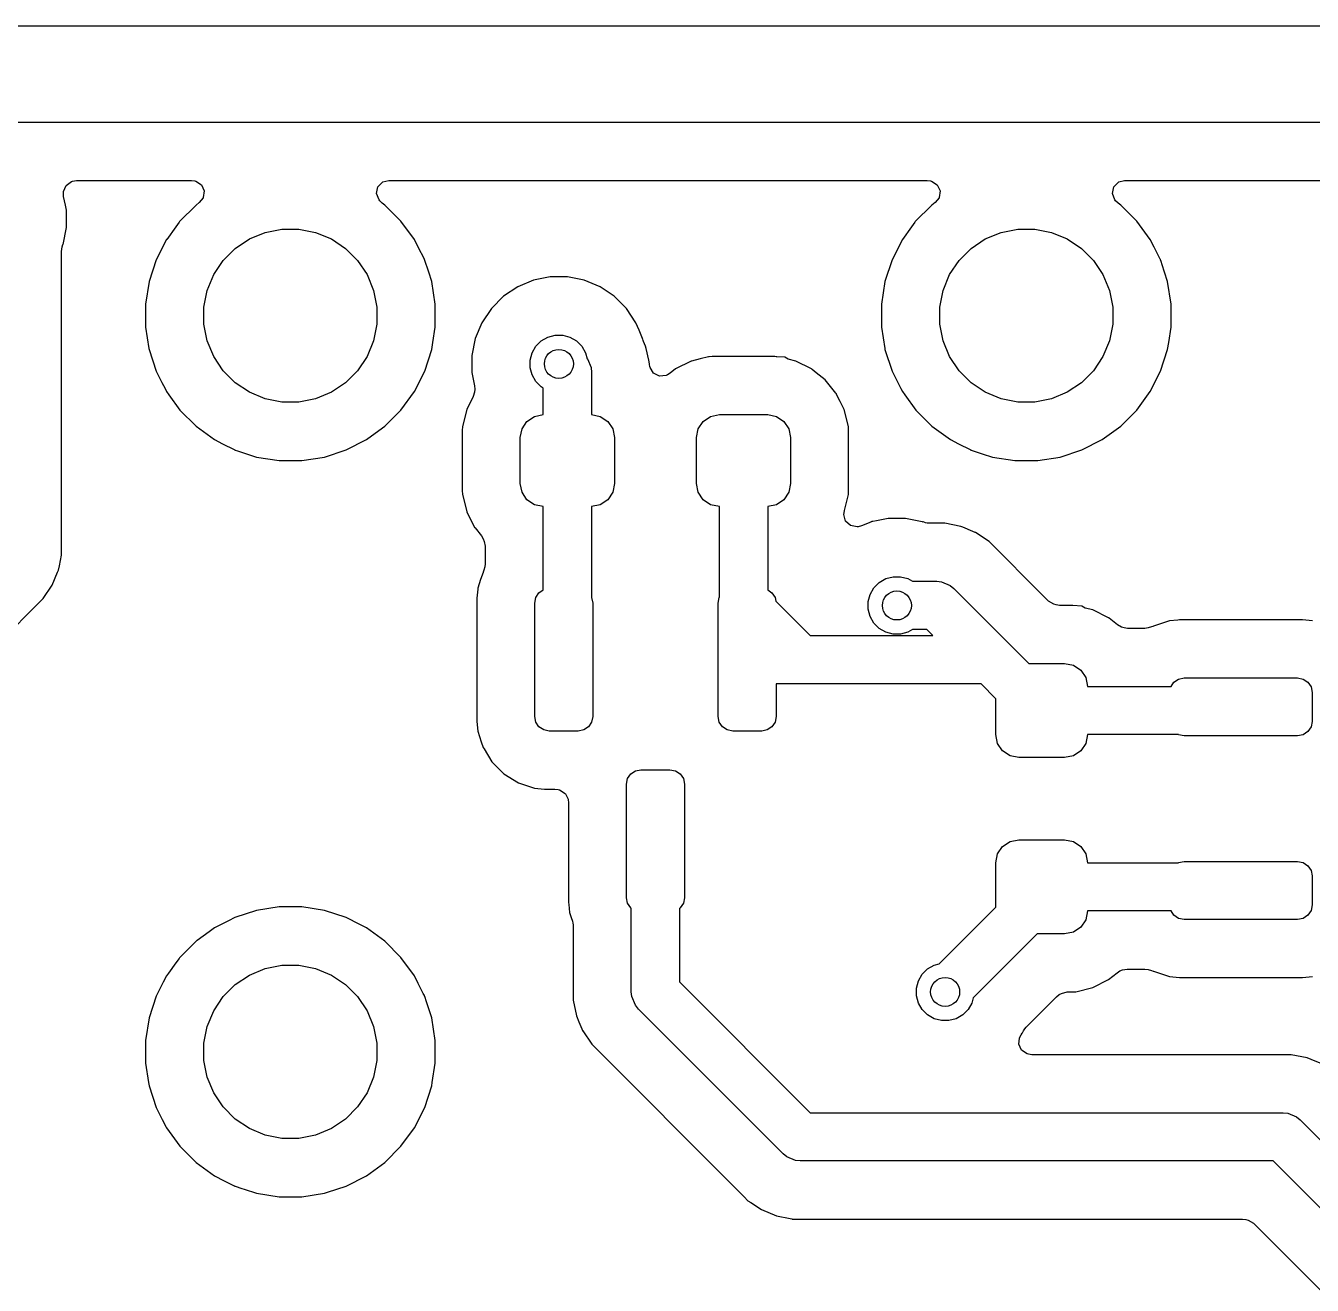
# Model space of a CAD drawing. Header units: inches. Extents: x 1.32 to 5.22, y -7.01 to -1.14.
# Drawn here: x 4.33 to 4.854, y -5.73 to -5.217 of the extents above; entities that cross this region are included whole.
import ezdxf

# ---------------------------------------------------------------- set-up
doc = ezdxf.new("R2010")
doc.units = ezdxf.units.IN
doc.header["$MEASUREMENT"] = 0
doc.layers.add('B.Cu', color=153, linetype='CONTINUOUS', true_color=0x4d7fc4)

msp = doc.modelspace()

# ---------------------------------------------------------------- linework, layer by layer
at = {"layer": 'B.Cu', "linetype": 'CONTINUOUS'}
for p, q in [((3.98976, -5.21654), (5.03937, -5.21654)), ((5.03122, -5.25591), (3.99792, -5.25591)), ((4.34531, -5.28414), (4.34632, -5.28158)), ((4.34632, -5.28158), (4.34855, -5.27997)), ((4.34855, -5.27997), (4.34896, -5.27983)), ((4.34896, -5.27983), (4.35059, -5.27955)), ((4.35059, -5.27955), (4.3974, -5.27955)), ((4.3974, -5.27955), (4.39878, -5.27974)), ((4.39878, -5.27974), (4.3992, -5.27987)), ((4.3992, -5.27987), (4.40152, -5.28136)), ((4.40152, -5.28136), (4.40266, -5.28386)), ((4.47347, -5.28221), (4.47538, -5.28024)), ((4.47538, -5.28024), (4.47549, -5.28018)), ((4.47549, -5.28018), (4.47789, -5.27955)), ((4.47789, -5.27955), (4.6974, -5.27955)), ((4.6974, -5.27955), (4.69878, -5.27974)), ((4.69878, -5.27974), (4.6992, -5.27987)), ((4.6992, -5.27987), (4.70152, -5.28136)), ((4.70152, -5.28136), (4.70266, -5.28386)), ((4.77347, -5.28221), (4.77538, -5.28024)), ((4.77538, -5.28024), (4.77549, -5.28018)), ((4.77549, -5.28018), (4.77789, -5.27955)), ((4.77789, -5.27955), (5.0187, -5.27955)), ((4.34527, -5.28468), (4.34531, -5.28414)), ((4.34534, -5.28607), (4.34527, -5.28468)), ((4.34604, -5.28959), (4.34534, -5.28607)), ((4.40222, -5.28669), (4.40065, -5.28862)), ((4.40227, -5.28658), (4.40222, -5.28669)), ((4.40266, -5.28386), (4.40227, -5.28658)), ((4.47292, -5.28491), (4.47347, -5.28221)), ((4.47392, -5.28747), (4.47292, -5.28491)), ((4.70222, -5.28669), (4.70065, -5.28862)), ((4.70227, -5.28658), (4.70222, -5.28669)), ((4.70266, -5.28386), (4.70227, -5.28658)), ((4.77292, -5.28491), (4.77347, -5.28221)), ((4.77392, -5.28747), (4.77292, -5.28491)), ((4.34646, -5.2917), (4.34604, -5.28959)), ((4.34648, -5.29178), (4.34646, -5.2917)), ((4.34648, -5.29877), (4.34648, -5.29178)), ((4.34648, -5.29178), (4.34648, -5.29178)), ((4.34648, -5.29178), (4.34648, -5.29178)), ((4.39931, -5.28959), (4.39256, -5.29634)), ((4.40065, -5.28862), (4.39931, -5.28959)), ((4.47419, -5.28782), (4.47392, -5.28747)), ((4.47519, -5.28879), (4.47419, -5.28782)), ((4.47628, -5.28959), (4.47519, -5.28879)), ((4.48285, -5.29616), (4.47628, -5.28959)), ((4.47628, -5.28959), (4.47628, -5.28959)), ((4.69931, -5.28959), (4.69256, -5.29634)), ((4.70065, -5.28862), (4.69931, -5.28959)), ((4.77419, -5.28782), (4.77392, -5.28747)), ((4.77519, -5.28879), (4.77419, -5.28782)), ((4.77628, -5.28959), (4.77519, -5.28879)), ((4.78285, -5.29616), (4.77628, -5.28959)), ((4.77628, -5.28959), (4.77628, -5.28959)), ((4.3924, -5.29663), (4.39104, -5.29849)), ((4.39256, -5.29634), (4.3924, -5.29663)), ((4.48832, -5.30368), (4.48285, -5.29616)), ((4.6924, -5.29663), (4.69104, -5.29849)), ((4.69256, -5.29634), (4.6924, -5.29663)), ((4.78832, -5.30368), (4.78285, -5.29616)), ((4.34511, -5.30562), (4.34648, -5.29877)), ((4.39104, -5.29849), (4.38735, -5.30357)), ((4.39104, -5.29849), (4.39104, -5.29849)), ((4.42109, -5.3034), (4.42751, -5.30074)), ((4.42751, -5.30074), (4.43432, -5.29938)), ((4.43432, -5.29938), (4.44127, -5.29938)), ((4.44127, -5.29938), (4.44808, -5.30074)), ((4.44808, -5.30074), (4.4545, -5.3034)), ((4.69104, -5.29849), (4.68735, -5.30357)), ((4.69104, -5.29849), (4.69104, -5.29849)), ((4.72109, -5.3034), (4.72751, -5.30074)), ((4.72751, -5.30074), (4.73432, -5.29938)), ((4.73432, -5.29938), (4.74127, -5.29938)), ((4.74127, -5.29938), (4.74808, -5.30074)), ((4.74808, -5.30074), (4.7545, -5.3034)), ((4.34451, -5.30853), (4.3446, -5.30758)), ((4.3446, -5.30758), (4.34479, -5.30665)), ((4.34479, -5.30665), (4.34506, -5.30574)), ((4.34506, -5.30574), (4.34511, -5.30562)), ((4.38727, -5.30368), (4.38305, -5.31197)), ((4.38735, -5.30357), (4.38727, -5.30368)), ((4.41041, -5.31217), (4.41532, -5.30726)), ((4.41532, -5.30726), (4.42109, -5.3034)), ((4.4545, -5.3034), (4.46027, -5.30726)), ((4.46027, -5.30726), (4.46519, -5.31217)), ((4.48988, -5.30675), (4.48832, -5.30368)), ((4.49241, -5.31171), (4.48988, -5.30675)), ((4.68727, -5.30368), (4.68305, -5.31197)), ((4.68735, -5.30357), (4.68727, -5.30368)), ((4.71041, -5.31217), (4.71532, -5.30726)), ((4.71532, -5.30726), (4.72109, -5.3034)), ((4.7545, -5.3034), (4.76027, -5.30726)), ((4.76027, -5.30726), (4.76519, -5.31217)), ((4.78988, -5.30675), (4.78832, -5.30368)), ((4.79241, -5.31171), (4.78988, -5.30675)), ((4.34451, -5.43194), (4.34451, -5.30853)), ((4.38305, -5.31197), (4.38017, -5.32081)), ((4.40655, -5.31794), (4.41041, -5.31217)), ((4.46519, -5.31217), (4.46904, -5.31794)), ((4.49245, -5.31178), (4.49241, -5.31171)), ((4.49252, -5.31192), (4.49245, -5.31178)), ((4.49256, -5.312), (4.49252, -5.31192)), ((4.4926, -5.31215), (4.49256, -5.312)), ((4.49404, -5.31659), (4.4926, -5.31215)), ((4.68305, -5.31197), (4.68018, -5.32081)), ((4.70655, -5.31794), (4.71041, -5.31217)), ((4.76519, -5.31217), (4.76904, -5.31794)), ((4.79245, -5.31178), (4.79241, -5.31171)), ((4.79252, -5.31192), (4.79245, -5.31178)), ((4.79256, -5.312), (4.79252, -5.31192)), ((4.7926, -5.31215), (4.79256, -5.312)), ((4.79404, -5.31659), (4.7926, -5.31215)), ((4.40389, -5.32436), (4.40655, -5.31794)), ((4.46904, -5.31794), (4.4717, -5.32436)), ((4.49416, -5.31695), (4.49404, -5.31659)), ((4.49542, -5.32081), (4.49416, -5.31695)), ((4.70389, -5.32436), (4.70655, -5.31794)), ((4.76904, -5.31794), (4.7717, -5.32436)), ((4.79416, -5.31695), (4.79404, -5.31659)), ((4.79542, -5.32081), (4.79416, -5.31695)), ((4.38017, -5.32081), (4.37872, -5.33)), ((4.38017, -5.32081), (4.38017, -5.32081)), ((4.38017, -5.32081), (4.38017, -5.32081)), ((4.49687, -5.33), (4.49542, -5.32081)), ((4.53045, -5.32291), (4.52464, -5.32679)), ((4.5369, -5.32024), (4.53045, -5.32291)), ((4.53045, -5.32291), (4.53045, -5.32291)), ((4.53045, -5.32291), (4.53045, -5.32291)), ((4.54375, -5.31888), (4.5369, -5.32024)), ((4.5369, -5.32024), (4.5369, -5.32024)), ((4.5369, -5.32024), (4.5369, -5.32024)), ((4.55074, -5.31888), (4.54375, -5.31888)), ((4.54375, -5.31888), (4.54375, -5.31888)), ((4.54375, -5.31888), (4.54375, -5.31888)), ((4.55758, -5.32024), (4.55074, -5.31888)), ((4.55074, -5.31888), (4.55074, -5.31888)), ((4.55074, -5.31888), (4.55074, -5.31888)), ((4.55759, -5.32024), (4.55758, -5.32024)), ((4.55758, -5.32024), (4.55758, -5.32024)), ((4.56404, -5.32291), (4.55759, -5.32024)), ((4.56984, -5.32679), (4.56404, -5.32291)), ((4.56404, -5.32291), (4.56404, -5.32291)), ((4.56404, -5.32291), (4.56404, -5.32291)), ((4.56404, -5.32291), (4.56404, -5.32291)), ((4.56404, -5.32291), (4.56404, -5.32291)), ((4.68018, -5.32081), (4.67872, -5.33)), ((4.68018, -5.32081), (4.68018, -5.32081)), ((4.68018, -5.32081), (4.68018, -5.32081)), ((4.79687, -5.33), (4.79542, -5.32081)), ((4.40253, -5.33117), (4.40389, -5.32436)), ((4.4717, -5.32436), (4.47306, -5.33117)), ((4.52464, -5.32679), (4.51971, -5.33173)), ((4.52464, -5.32679), (4.52464, -5.32679)), ((4.52464, -5.32679), (4.52464, -5.32679)), ((4.57478, -5.33173), (4.56984, -5.32679)), ((4.56984, -5.32679), (4.56984, -5.32679)), ((4.56984, -5.32679), (4.56984, -5.32679)), ((4.70253, -5.33117), (4.70389, -5.32436)), ((4.7717, -5.32436), (4.77306, -5.33117)), ((4.37872, -5.33), (4.37872, -5.3393)), ((4.40253, -5.33812), (4.40253, -5.33117)), ((4.47306, -5.33117), (4.47306, -5.33812)), ((4.49687, -5.3393), (4.49687, -5.33)), ((4.51971, -5.33173), (4.51583, -5.33754)), ((4.51971, -5.33173), (4.51971, -5.33173)), ((4.51971, -5.33173), (4.51971, -5.33173)), ((4.57866, -5.33754), (4.57478, -5.33173)), ((4.57478, -5.33173), (4.57478, -5.33173)), ((4.57478, -5.33173), (4.57478, -5.33173)), ((4.67872, -5.33), (4.67872, -5.3393)), ((4.70253, -5.33812), (4.70253, -5.33117)), ((4.77306, -5.33117), (4.77306, -5.33812)), ((4.79687, -5.3393), (4.79687, -5.33)), ((4.37872, -5.3393), (4.3801, -5.34801)), ((4.40389, -5.34493), (4.40253, -5.33812)), ((4.47306, -5.33812), (4.4717, -5.34493)), ((4.49587, -5.34558), (4.49687, -5.3393)), ((4.51583, -5.33754), (4.51315, -5.34399)), ((4.51583, -5.33754), (4.51583, -5.33754)), ((4.51583, -5.33754), (4.51583, -5.33754)), ((4.57992, -5.34057), (4.57866, -5.33754)), ((4.57866, -5.33754), (4.57866, -5.33754)), ((4.67872, -5.3393), (4.6801, -5.34801)), ((4.70389, -5.34493), (4.70253, -5.33812)), ((4.77306, -5.33812), (4.7717, -5.34493)), ((4.79587, -5.34558), (4.79687, -5.3393)), ((4.51315, -5.34399), (4.51179, -5.35084)), ((4.51315, -5.34399), (4.51315, -5.34399)), ((4.51315, -5.34399), (4.51315, -5.34399)), ((4.54005, -5.34496), (4.54272, -5.34342)), ((4.54272, -5.34342), (4.5457, -5.34262)), ((4.5457, -5.34262), (4.54879, -5.34262)), ((4.54879, -5.34262), (4.55176, -5.34342)), ((4.55176, -5.34342), (4.55443, -5.34496)), ((4.58133, -5.34399), (4.57992, -5.34057)), ((4.58139, -5.34417), (4.58133, -5.34399)), ((4.58141, -5.34427), (4.58139, -5.34417)), ((4.58155, -5.34473), (4.58141, -5.34427)), ((4.3801, -5.34801), (4.38017, -5.34848)), ((4.38017, -5.34848), (4.38305, -5.35732)), ((4.40655, -5.35135), (4.40389, -5.34493)), ((4.4717, -5.34493), (4.46904, -5.35135)), ((4.49254, -5.35732), (4.49542, -5.34848)), ((4.49542, -5.34848), (4.49587, -5.34558)), ((4.53553, -5.35279), (4.53633, -5.34981)), ((4.53633, -5.34981), (4.53787, -5.34714)), ((4.53787, -5.34714), (4.54005, -5.34496)), ((4.55443, -5.34496), (4.55661, -5.34714)), ((4.55661, -5.34714), (4.55816, -5.34981)), ((4.55816, -5.34981), (4.5588, -5.35222)), ((4.58171, -5.34518), (4.58155, -5.34473)), ((4.58253, -5.34716), (4.58171, -5.34518)), ((4.58289, -5.34801), (4.58253, -5.34716)), ((4.58385, -5.35283), (4.58289, -5.34801)), ((4.6801, -5.34801), (4.68018, -5.34848)), ((4.68018, -5.34848), (4.68305, -5.35732)), ((4.70655, -5.35135), (4.70389, -5.34493)), ((4.7717, -5.34493), (4.76904, -5.35135)), ((4.79254, -5.35732), (4.79542, -5.34848)), ((4.79542, -5.34848), (4.79587, -5.34558)), ((4.41041, -5.35712), (4.40655, -5.35135)), ((4.46904, -5.35135), (4.46519, -5.35712)), ((4.51179, -5.35084), (4.51179, -5.35084)), ((4.51179, -5.35084), (4.51179, -5.35782)), ((4.53553, -5.35587), (4.53553, -5.35279)), ((4.5588, -5.35222), (4.55887, -5.35231)), ((4.55887, -5.35231), (4.56034, -5.35586)), ((4.58415, -5.35436), (4.58385, -5.35283)), ((4.58417, -5.35445), (4.58415, -5.35436)), ((4.58419, -5.35464), (4.58417, -5.35445)), ((4.58433, -5.35533), (4.58419, -5.35464)), ((4.60113, -5.35326), (4.59482, -5.35639)), ((4.60124, -5.3532), (4.60113, -5.35326)), ((4.60125, -5.3532), (4.60124, -5.3532)), ((4.60486, -5.3523), (4.60125, -5.3532)), ((4.60125, -5.3532), (4.60125, -5.3532)), ((4.60822, -5.35147), (4.60486, -5.3523)), ((4.60828, -5.35146), (4.60822, -5.35147)), ((4.60838, -5.35146), (4.60828, -5.35146)), ((4.60857, -5.35144), (4.60838, -5.35146)), ((4.60969, -5.35137), (4.60857, -5.35144)), ((4.60979, -5.35136), (4.60969, -5.35137)), ((4.60983, -5.35136), (4.60979, -5.35136)), ((4.63525, -5.35136), (4.60983, -5.35136)), ((4.63579, -5.35139), (4.63525, -5.35136)), ((4.63525, -5.35136), (4.63525, -5.35136)), ((4.63605, -5.35141), (4.63579, -5.35139)), ((4.63579, -5.35139), (4.63579, -5.35139)), ((4.63936, -5.35164), (4.63605, -5.35141)), ((4.6407, -5.35242), (4.63936, -5.35164)), ((4.64383, -5.3532), (4.6407, -5.35242)), ((4.65027, -5.3564), (4.64383, -5.3532)), ((4.64383, -5.3532), (4.64383, -5.3532)), ((4.71041, -5.35712), (4.70655, -5.35135)), ((4.76904, -5.35135), (4.76519, -5.35712)), ((4.38305, -5.35732), (4.38538, -5.36189)), ((4.41532, -5.36204), (4.41041, -5.35712)), ((4.46519, -5.35712), (4.46027, -5.36204)), ((4.48832, -5.36561), (4.49254, -5.35732)), ((4.51179, -5.35782), (4.51179, -5.35782)), ((4.51179, -5.35782), (4.51179, -5.35782)), ((4.51179, -5.35782), (4.51287, -5.36325)), ((4.53633, -5.35885), (4.53553, -5.35587)), ((4.53787, -5.36152), (4.53633, -5.35885)), ((4.56034, -5.35586), (4.56034, -5.35586)), ((4.56034, -5.35586), (4.56053, -5.35778)), ((4.56053, -5.35778), (4.56053, -5.375)), ((4.58446, -5.35579), (4.58433, -5.35533)), ((4.58583, -5.35807), (4.58446, -5.35579)), ((4.58829, -5.35931), (4.58583, -5.35807)), ((4.59103, -5.35902), (4.58829, -5.35931)), ((4.59146, -5.35883), (4.59103, -5.35902)), ((4.59266, -5.35813), (4.59146, -5.35883)), ((4.59482, -5.35639), (4.59266, -5.35813)), ((4.65036, -5.35647), (4.65027, -5.3564)), ((4.65046, -5.35655), (4.65036, -5.35647)), ((4.65036, -5.35647), (4.65036, -5.35647)), ((4.65218, -5.35794), (4.65046, -5.35655)), ((4.65578, -5.36082), (4.65218, -5.35794)), ((4.65218, -5.35794), (4.65218, -5.35794)), ((4.68305, -5.35732), (4.68538, -5.36189)), ((4.71532, -5.36204), (4.71041, -5.35712)), ((4.76519, -5.35712), (4.76027, -5.36204)), ((4.78832, -5.36561), (4.79254, -5.35732)), ((4.38538, -5.36189), (4.38667, -5.36442)), ((4.38667, -5.36442), (4.38727, -5.36561)), ((4.38727, -5.36561), (4.38828, -5.367)), ((4.42109, -5.36589), (4.41532, -5.36204)), ((4.46027, -5.36204), (4.4545, -5.36589)), ((4.48285, -5.37313), (4.48832, -5.36561)), ((4.51295, -5.36464), (4.51284, -5.36582)), ((4.51287, -5.36325), (4.51295, -5.36464)), ((4.54005, -5.3637), (4.53787, -5.36152)), ((4.54085, -5.36416), (4.54005, -5.3637)), ((4.54085, -5.375), (4.54085, -5.36416)), ((4.65578, -5.36083), (4.65578, -5.36082)), ((4.65578, -5.36082), (4.65578, -5.36082)), ((4.65585, -5.36088), (4.65578, -5.36083)), ((4.66018, -5.36627), (4.65585, -5.36088)), ((4.65585, -5.36088), (4.65585, -5.36088)), ((4.65585, -5.36088), (4.65585, -5.36088)), ((4.68538, -5.36189), (4.68667, -5.36442)), ((4.68667, -5.36442), (4.68727, -5.36561)), ((4.68727, -5.36561), (4.68828, -5.367)), ((4.72109, -5.36589), (4.71532, -5.36204)), ((4.76027, -5.36204), (4.7545, -5.36589)), ((4.78285, -5.37313), (4.78832, -5.36561)), ((4.38828, -5.367), (4.39274, -5.37313)), ((4.42751, -5.36855), (4.42109, -5.36589)), ((4.43432, -5.36991), (4.42751, -5.36855)), ((4.44127, -5.36991), (4.43432, -5.36991)), ((4.44808, -5.36855), (4.44127, -5.36991)), ((4.4545, -5.36589), (4.44808, -5.36855)), ((4.51235, -5.36755), (4.5097, -5.37291)), ((4.51284, -5.36582), (4.51235, -5.36755)), ((4.66027, -5.36637), (4.66018, -5.36627)), ((4.66038, -5.36652), (4.66027, -5.36637)), ((4.66048, -5.36674), (4.66038, -5.36652)), ((4.66194, -5.36968), (4.66048, -5.36674)), ((4.66353, -5.37291), (4.66194, -5.36968)), ((4.68828, -5.367), (4.69274, -5.37313)), ((4.72751, -5.36855), (4.72109, -5.36589)), ((4.73432, -5.36991), (4.72751, -5.36855)), ((4.74127, -5.36991), (4.73432, -5.36991)), ((4.74808, -5.36855), (4.74127, -5.36991)), ((4.7545, -5.36589), (4.74808, -5.36855)), ((4.39274, -5.37313), (4.39931, -5.37971)), ((4.47628, -5.37971), (4.48285, -5.37313)), ((4.5097, -5.37291), (4.50796, -5.37987)), ((4.5097, -5.37291), (4.5097, -5.37291)), ((4.53423, -5.37774), (4.53727, -5.37571)), ((4.53727, -5.37571), (4.54085, -5.375)), ((4.56053, -5.375), (4.56411, -5.37571)), ((4.56411, -5.37571), (4.56714, -5.37774)), ((4.60609, -5.37774), (4.60912, -5.37571)), ((4.60912, -5.37571), (4.6127, -5.375)), ((4.6127, -5.375), (4.63238, -5.375)), ((4.63238, -5.375), (4.63596, -5.37571)), ((4.63596, -5.37571), (4.63899, -5.37774)), ((4.66526, -5.37987), (4.66353, -5.37291)), ((4.69274, -5.37313), (4.69931, -5.37971)), ((4.77628, -5.37971), (4.78285, -5.37313)), ((4.39931, -5.37971), (4.40683, -5.38517)), ((4.47384, -5.38148), (4.47628, -5.37971)), ((4.50796, -5.37987), (4.50785, -5.38148)), ((4.5315, -5.38435), (4.53221, -5.38077)), ((4.53221, -5.38077), (4.53423, -5.37774)), ((4.56714, -5.37774), (4.56917, -5.38077)), ((4.56917, -5.38077), (4.56988, -5.38435)), ((4.60335, -5.38435), (4.60406, -5.38077)), ((4.60406, -5.38077), (4.60609, -5.37774)), ((4.63899, -5.37774), (4.64102, -5.38077)), ((4.64102, -5.38077), (4.64173, -5.38435)), ((4.66537, -5.38148), (4.66526, -5.37987)), ((4.69931, -5.37971), (4.70683, -5.38517)), ((4.76876, -5.38517), (4.77628, -5.37971)), ((4.40683, -5.38517), (4.41011, -5.38684)), ((4.46047, -5.38939), (4.46876, -5.38517)), ((4.46876, -5.38517), (4.47384, -5.38148)), ((4.50785, -5.38148), (4.50785, -5.40596)), ((4.5315, -5.40305), (4.5315, -5.38435)), ((4.56988, -5.38435), (4.56988, -5.40305)), ((4.60335, -5.40305), (4.60335, -5.38435)), ((4.64173, -5.38435), (4.64173, -5.40305)), ((4.66537, -5.40592), (4.66537, -5.38148)), ((4.70683, -5.38517), (4.71011, -5.38684)), ((4.76047, -5.38939), (4.76876, -5.38517)), ((4.41011, -5.38684), (4.41486, -5.38926)), ((4.41486, -5.38926), (4.41493, -5.3893)), ((4.41493, -5.3893), (4.41507, -5.38937)), ((4.41507, -5.38937), (4.41515, -5.38941)), ((4.41515, -5.38941), (4.4153, -5.38945)), ((4.4153, -5.38945), (4.41619, -5.38974)), ((4.41619, -5.38974), (4.41986, -5.39093)), ((4.41986, -5.39093), (4.41986, -5.39093)), ((4.41986, -5.39093), (4.41986, -5.39093)), ((4.41986, -5.39093), (4.42396, -5.39227)), ((4.45163, -5.39227), (4.46047, -5.38939)), ((4.71011, -5.38684), (4.71486, -5.38926)), ((4.71486, -5.38926), (4.71493, -5.3893)), ((4.71493, -5.3893), (4.71507, -5.38937)), ((4.71507, -5.38937), (4.71515, -5.38941)), ((4.71515, -5.38941), (4.7153, -5.38945)), ((4.7153, -5.38945), (4.71619, -5.38974)), ((4.71619, -5.38974), (4.71986, -5.39093)), ((4.71986, -5.39093), (4.71986, -5.39093)), ((4.71986, -5.39093), (4.71986, -5.39093)), ((4.71986, -5.39093), (4.72396, -5.39227)), ((4.75163, -5.39227), (4.76047, -5.38939)), ((4.42396, -5.39227), (4.43315, -5.39372)), ((4.43315, -5.39372), (4.43315, -5.39372)), ((4.43315, -5.39372), (4.44244, -5.39372)), ((4.44244, -5.39372), (4.45163, -5.39227)), ((4.44244, -5.39372), (4.44244, -5.39372)), ((4.72396, -5.39227), (4.73315, -5.39372)), ((4.73315, -5.39372), (4.73315, -5.39372)), ((4.73315, -5.39372), (4.74244, -5.39372)), ((4.74244, -5.39372), (4.75163, -5.39227)), ((4.74244, -5.39372), (4.74244, -5.39372)), ((4.50785, -5.40596), (4.50786, -5.40605)), ((4.50786, -5.40605), (4.50795, -5.40737)), ((4.50795, -5.40737), (4.50796, -5.40747)), ((4.50796, -5.40747), (4.50796, -5.40753)), ((4.50796, -5.40753), (4.50796, -5.40753)), ((4.50796, -5.40753), (4.5097, -5.4145)), ((4.53221, -5.40663), (4.5315, -5.40305)), ((4.53423, -5.40966), (4.53221, -5.40663)), ((4.56917, -5.40663), (4.56714, -5.40966)), ((4.56988, -5.40305), (4.56917, -5.40663)), ((4.60406, -5.40663), (4.60335, -5.40305)), ((4.60609, -5.40966), (4.60406, -5.40663)), ((4.64102, -5.40663), (4.63899, -5.40966)), ((4.64173, -5.40305), (4.64102, -5.40663)), ((4.66364, -5.41408), (4.66526, -5.40753)), ((4.66526, -5.40753), (4.66537, -5.40592)), ((4.53727, -5.41169), (4.53423, -5.40966)), ((4.54085, -5.4124), (4.53727, -5.41169)), ((4.54085, -5.44645), (4.54085, -5.4124)), ((4.56411, -5.41169), (4.56053, -5.4124)), ((4.56053, -5.4124), (4.56053, -5.44945)), ((4.56714, -5.40966), (4.56411, -5.41169)), ((4.60912, -5.41169), (4.60609, -5.40966)), ((4.6127, -5.4124), (4.60912, -5.41169)), ((4.6127, -5.44945), (4.6127, -5.4124)), ((4.63596, -5.41169), (4.63238, -5.4124)), ((4.63238, -5.4124), (4.63238, -5.44645)), ((4.63899, -5.40966), (4.63596, -5.41169)), ((4.5097, -5.4145), (4.5097, -5.41451)), ((4.5097, -5.41451), (4.50975, -5.41461)), ((4.50975, -5.41461), (4.51289, -5.42094)), ((4.66347, -5.4157), (4.66349, -5.41508)), ((4.66415, -5.41837), (4.66347, -5.4157)), ((4.66349, -5.41508), (4.66364, -5.41408)), ((4.68155, -5.4173), (4.67679, -5.41825)), ((4.68853, -5.4173), (4.68155, -5.4173)), ((4.68155, -5.4173), (4.68155, -5.4173)), ((4.69538, -5.41867), (4.68853, -5.4173)), ((4.68853, -5.4173), (4.68853, -5.4173)), ((4.68853, -5.4173), (4.68853, -5.4173)), ((4.51289, -5.42094), (4.51296, -5.42103)), ((4.51296, -5.42103), (4.51296, -5.42103)), ((4.51296, -5.42103), (4.51305, -5.42113)), ((4.51305, -5.42113), (4.51569, -5.42441)), ((4.66617, -5.42024), (4.66415, -5.41837)), ((4.66887, -5.42073), (4.66617, -5.42024)), ((4.66932, -5.42068), (4.66887, -5.42073)), ((4.67066, -5.42034), (4.66932, -5.42068)), ((4.6738, -5.41904), (4.67066, -5.42034)), ((4.67454, -5.41873), (4.6738, -5.41904)), ((4.6738, -5.41904), (4.6738, -5.41904)), ((4.6738, -5.41904), (4.6738, -5.41904)), ((4.67468, -5.41867), (4.67454, -5.41873)), ((4.67484, -5.41861), (4.67468, -5.41867)), ((4.67485, -5.4186), (4.67484, -5.41861)), ((4.67517, -5.41857), (4.67485, -5.4186)), ((4.67679, -5.41825), (4.67517, -5.41857)), ((4.69541, -5.41867), (4.69538, -5.41867)), ((4.69549, -5.4187), (4.69541, -5.41867)), ((4.69553, -5.41872), (4.69549, -5.4187)), ((4.69569, -5.41877), (4.69553, -5.41872)), ((4.6957, -5.41875), (4.69569, -5.41877)), ((4.69643, -5.419), (4.6957, -5.41875)), ((4.69664, -5.41904), (4.69643, -5.419)), ((4.69734, -5.41918), (4.69664, -5.41904)), ((4.6983, -5.41927), (4.69734, -5.41918)), ((4.70458, -5.41927), (4.6983, -5.41927)), ((4.71105, -5.42056), (4.70458, -5.41927)), ((4.70458, -5.41927), (4.70458, -5.41927)), ((4.70458, -5.41927), (4.70458, -5.41927)), ((4.71187, -5.4209), (4.71105, -5.42056)), ((4.71105, -5.42056), (4.71105, -5.42056)), ((4.71105, -5.42056), (4.71105, -5.42056)), ((4.71283, -5.4213), (4.71187, -5.4209)), ((4.71291, -5.42133), (4.71283, -5.4213)), ((4.71283, -5.4213), (4.71283, -5.4213)), ((4.71504, -5.42221), (4.71291, -5.42133)), ((4.71291, -5.42133), (4.71291, -5.42133)), ((4.71291, -5.42133), (4.71291, -5.42133)), ((4.71698, -5.42302), (4.71504, -5.42221)), ((4.71708, -5.42306), (4.71698, -5.42302)), ((4.71714, -5.42308), (4.71708, -5.42306)), ((4.72262, -5.42675), (4.71714, -5.42308)), ((4.51569, -5.42441), (4.5164, -5.42561)), ((4.5164, -5.42561), (4.51684, -5.42667)), ((4.51684, -5.42667), (4.5172, -5.42854)), ((4.5172, -5.42854), (4.5172, -5.43574)), ((4.74456, -5.44868), (4.72262, -5.42675)), ((4.72262, -5.42675), (4.72262, -5.42675)), ((4.72262, -5.42675), (4.72262, -5.42675)), ((4.34359, -5.43656), (4.34445, -5.43224)), ((4.34445, -5.43224), (4.34448, -5.43213)), ((4.34448, -5.43213), (4.34451, -5.43194)), ((4.34289, -5.4392), (4.34298, -5.43899)), ((4.34298, -5.43899), (4.34322, -5.43841)), ((4.34298, -5.43899), (4.34298, -5.43899)), ((4.34298, -5.43899), (4.34298, -5.43899)), ((4.34322, -5.43841), (4.34359, -5.43656)), ((4.51663, -5.43843), (4.51636, -5.43916)), ((4.51702, -5.43708), (4.51663, -5.43843)), ((4.5172, -5.43586), (4.51702, -5.43708)), ((4.5172, -5.43574), (4.51719, -5.43582)), ((4.51719, -5.43582), (4.5172, -5.43586)), ((4.34071, -5.44446), (4.34289, -5.4392)), ((4.51534, -5.44223), (4.51417, -5.44576)), ((4.51631, -5.43932), (4.51534, -5.44223)), ((4.51635, -5.4392), (4.51631, -5.43931)), ((4.51631, -5.43931), (4.51631, -5.43932)), ((4.51636, -5.43916), (4.51635, -5.4392)), ((4.67567, -5.44557), (4.67785, -5.44339)), ((4.67785, -5.44339), (4.68052, -5.44184)), ((4.68052, -5.44184), (4.6835, -5.44105)), ((4.6835, -5.44105), (4.68658, -5.44105)), ((4.68658, -5.44105), (4.68956, -5.44184)), ((4.68956, -5.44184), (4.69141, -5.44291)), ((4.69141, -5.44291), (4.70128, -5.44291)), ((4.70128, -5.44291), (4.7032, -5.4431)), ((4.7032, -5.4431), (4.70675, -5.44457)), ((4.33703, -5.44999), (4.3407, -5.4445)), ((4.3407, -5.4445), (4.34071, -5.44446)), ((4.34071, -5.44446), (4.34071, -5.44446)), ((4.51414, -5.44612), (4.51376, -5.4498)), ((4.51417, -5.44576), (4.51414, -5.44612)), ((4.51414, -5.44612), (4.51414, -5.44612)), ((4.51417, -5.44576), (4.51417, -5.44576)), ((4.51417, -5.44576), (4.51417, -5.44576)), ((4.5374, -5.45177), (4.53785, -5.44951)), ((4.53785, -5.44951), (4.53913, -5.4476)), ((4.53913, -5.4476), (4.54085, -5.44645)), ((4.56053, -5.44945), (4.56057, -5.44951)), ((4.56057, -5.44951), (4.56102, -5.45177)), ((4.6122, -5.45177), (4.61265, -5.44951)), ((4.61265, -5.44951), (4.6127, -5.44945)), ((4.63238, -5.44645), (4.6341, -5.4476)), ((4.6341, -5.4476), (4.63538, -5.44951)), ((4.63538, -5.44951), (4.63567, -5.45098)), ((4.67333, -5.45121), (4.67413, -5.44824)), ((4.67413, -5.44824), (4.67567, -5.44557)), ((4.70675, -5.44457), (4.70675, -5.44457)), ((4.70675, -5.44457), (4.70824, -5.4458)), ((4.70824, -5.4458), (4.73038, -5.46794)), ((4.74689, -5.45101), (4.74456, -5.44868)), ((4.74456, -5.44868), (4.74456, -5.44868)), ((4.17546, -5.61156), (4.33703, -5.44999)), ((4.33703, -5.44999), (4.33703, -5.44999)), ((4.51376, -5.4498), (4.51376, -5.5)), ((4.5374, -5.49803), (4.5374, -5.45177)), ((4.56102, -5.45177), (4.56102, -5.49803)), ((4.6122, -5.49803), (4.6122, -5.45177)), ((4.63567, -5.45098), (4.64975, -5.46506)), ((4.67333, -5.4543), (4.67333, -5.45121)), ((4.67413, -5.45728), (4.67333, -5.4543)), ((4.74897, -5.45225), (4.74689, -5.45101)), ((4.74996, -5.45254), (4.74897, -5.45225)), ((4.75134, -5.45274), (4.74996, -5.45254)), ((4.75631, -5.45274), (4.75134, -5.45274)), ((4.75672, -5.45276), (4.75631, -5.45274)), ((4.75631, -5.45274), (4.75631, -5.45274)), ((4.76042, -5.45301), (4.75672, -5.45276)), ((4.76176, -5.4538), (4.76042, -5.45301)), ((4.76489, -5.45458), (4.76176, -5.4538)), ((4.7649, -5.45458), (4.76489, -5.45458)), ((4.76489, -5.45458), (4.76489, -5.45458)), ((4.77133, -5.45777), (4.7649, -5.45458)), ((4.67567, -5.45995), (4.67413, -5.45728)), ((4.67785, -5.46213), (4.67567, -5.45995)), ((4.77143, -5.45784), (4.77133, -5.45777)), ((4.77152, -5.45793), (4.77143, -5.45784)), ((4.77495, -5.46068), (4.77152, -5.45793)), ((4.79614, -5.45906), (4.78959, -5.46123)), ((4.79615, -5.45906), (4.79614, -5.45906)), ((4.79964, -5.4587), (4.79615, -5.45906)), ((4.79615, -5.45906), (4.79615, -5.45906)), ((4.8002, -5.45864), (4.79964, -5.4587)), ((4.85039, -5.45864), (4.8002, -5.45864)), ((4.8002, -5.45864), (4.8002, -5.45864)), ((4.85444, -5.45906), (4.85039, -5.45864)), ((4.85039, -5.45864), (4.85039, -5.45864)), ((4.64975, -5.46506), (4.69966, -5.46506)), ((4.68052, -5.46367), (4.67785, -5.46213)), ((4.6835, -5.46447), (4.68052, -5.46367)), ((4.68658, -5.46447), (4.6835, -5.46447)), ((4.68956, -5.46367), (4.68658, -5.46447)), ((4.69141, -5.4626), (4.68956, -5.46367)), ((4.6972, -5.4626), (4.69141, -5.4626)), ((4.69966, -5.46506), (4.6972, -5.4626)), ((4.77663, -5.46156), (4.77495, -5.46068)), ((4.77774, -5.46189), (4.77663, -5.46156)), ((4.77911, -5.46209), (4.77774, -5.46189)), ((4.78614, -5.46209), (4.77911, -5.46209)), ((4.78747, -5.4619), (4.78614, -5.46209)), ((4.78881, -5.46152), (4.78747, -5.4619)), ((4.78942, -5.46128), (4.78881, -5.46152)), ((4.78943, -5.4613), (4.78942, -5.46128)), ((4.78959, -5.46123), (4.78943, -5.4613)), ((4.73038, -5.46794), (4.73882, -5.47638)), ((4.73882, -5.47638), (4.75344, -5.47638)), ((4.75344, -5.47638), (4.75702, -5.47709)), ((4.75702, -5.47709), (4.76006, -5.47912)), ((4.76006, -5.47912), (4.76208, -5.48215)), ((4.64567, -5.48474), (4.63583, -5.48474)), ((4.63583, -5.48474), (4.63583, -5.49803)), ((4.71935, -5.48474), (4.64567, -5.48474)), ((4.72539, -5.49079), (4.71935, -5.48474)), ((4.76208, -5.48215), (4.7628, -5.48573)), ((4.7628, -5.48573), (4.79684, -5.48573)), ((4.79684, -5.48573), (4.79799, -5.48401)), ((4.79799, -5.48401), (4.79991, -5.48273)), ((4.79991, -5.48273), (4.80217, -5.48228)), ((4.80217, -5.48228), (4.84843, -5.48228)), ((4.84843, -5.48228), (4.85069, -5.48273)), ((4.85069, -5.48273), (4.8526, -5.48401)), ((4.8526, -5.48401), (4.85388, -5.48593)), ((4.85388, -5.48593), (4.85433, -5.48819)), ((4.72539, -5.50541), (4.72539, -5.49079)), ((4.85433, -5.48819), (4.85433, -5.5)), ((4.51376, -5.5), (4.51376, -5.50001)), ((4.51376, -5.50001), (4.51377, -5.50006)), ((4.51377, -5.50006), (4.51417, -5.50405)), ((4.53785, -5.50029), (4.5374, -5.49803)), ((4.53913, -5.50221), (4.53785, -5.50029)), ((4.56057, -5.50029), (4.55929, -5.50221)), ((4.56102, -5.49803), (4.56057, -5.50029)), ((4.61265, -5.50029), (4.6122, -5.49803)), ((4.61393, -5.50221), (4.61265, -5.50029)), ((4.63538, -5.50029), (4.6341, -5.50221)), ((4.63583, -5.49803), (4.63538, -5.50029)), ((4.85433, -5.5), (4.85388, -5.50226)), ((4.51417, -5.50405), (4.51417, -5.50405)), ((4.51417, -5.50405), (4.51417, -5.50405)), ((4.51417, -5.50405), (4.51417, -5.50405)), ((4.51417, -5.50405), (4.51561, -5.50839)), ((4.54105, -5.50349), (4.53913, -5.50221)), ((4.54331, -5.50394), (4.54105, -5.50349)), ((4.55512, -5.50394), (4.54331, -5.50394)), ((4.55738, -5.50349), (4.55512, -5.50394)), ((4.55929, -5.50221), (4.55738, -5.50349)), ((4.61585, -5.50349), (4.61393, -5.50221)), ((4.61811, -5.50394), (4.61585, -5.50349)), ((4.62992, -5.50394), (4.61811, -5.50394)), ((4.63218, -5.50349), (4.62992, -5.50394)), ((4.6341, -5.50221), (4.63218, -5.50349)), ((4.72611, -5.50899), (4.72539, -5.50541)), ((4.7628, -5.50541), (4.76208, -5.50899)), ((4.79984, -5.50541), (4.7628, -5.50541)), ((4.79991, -5.50546), (4.79984, -5.50541)), ((4.80217, -5.50591), (4.79991, -5.50546)), ((4.84843, -5.50591), (4.80217, -5.50591)), ((4.85069, -5.50546), (4.84843, -5.50591)), ((4.8526, -5.50418), (4.85069, -5.50546)), ((4.85388, -5.50226), (4.8526, -5.50418)), ((4.51561, -5.50839), (4.51635, -5.5106)), ((4.51635, -5.5106), (4.51635, -5.5106)), ((4.51635, -5.5106), (4.51635, -5.5106)), ((4.51635, -5.5106), (4.51641, -5.5107)), ((4.51641, -5.5107), (4.51674, -5.51124)), ((4.51674, -5.51124), (4.51997, -5.51648)), ((4.72813, -5.51203), (4.72611, -5.50899)), ((4.73117, -5.51405), (4.72813, -5.51203)), ((4.76006, -5.51203), (4.75702, -5.51405)), ((4.76208, -5.50899), (4.76006, -5.51203)), ((4.51997, -5.51648), (4.52486, -5.52137)), ((4.73474, -5.51476), (4.73117, -5.51405)), ((4.75344, -5.51476), (4.73474, -5.51476)), ((4.75702, -5.51405), (4.75344, -5.51476)), ((4.52486, -5.52137), (4.53073, -5.52499)), ((4.57525, -5.52333), (4.57653, -5.52141)), ((4.57653, -5.52141), (4.57845, -5.52013)), ((4.57845, -5.52013), (4.58071, -5.51969)), ((4.58071, -5.51969), (4.59252, -5.51969)), ((4.59252, -5.51969), (4.59478, -5.52013)), ((4.59478, -5.52013), (4.5967, -5.52141)), ((4.5967, -5.52141), (4.59798, -5.52333)), ((4.53073, -5.52499), (4.53729, -5.52717)), ((4.53729, -5.52717), (4.54134, -5.52758)), ((4.54134, -5.52758), (4.54558, -5.52758)), ((4.54558, -5.52758), (4.54695, -5.52778)), ((4.54695, -5.52778), (4.54744, -5.52792)), ((4.54744, -5.52792), (4.54754, -5.52795)), ((4.54754, -5.52795), (4.54986, -5.52944)), ((4.5748, -5.52559), (4.57525, -5.52333)), ((4.5748, -5.57185), (4.5748, -5.52559)), ((4.59798, -5.52333), (4.59843, -5.52559)), ((4.59843, -5.52559), (4.59843, -5.57185)), ((4.54986, -5.52944), (4.5499, -5.52949)), ((4.5499, -5.52949), (4.55098, -5.53165)), ((4.55098, -5.53165), (4.55105, -5.53195)), ((4.55105, -5.53195), (4.55116, -5.53299)), ((4.55116, -5.53299), (4.55116, -5.57382)), ((4.72813, -5.55097), (4.73117, -5.54894)), ((4.73117, -5.54894), (4.73474, -5.54823)), ((4.73474, -5.54823), (4.75344, -5.54823)), ((4.75344, -5.54823), (4.75702, -5.54894)), ((4.75702, -5.54894), (4.76006, -5.55097)), ((4.72539, -5.55758), (4.72611, -5.554)), ((4.72611, -5.554), (4.72813, -5.55097)), ((4.76006, -5.55097), (4.76208, -5.554)), ((4.76208, -5.554), (4.7628, -5.55758)), ((4.72539, -5.57565), (4.72539, -5.55758)), ((4.7628, -5.55758), (4.79984, -5.55758)), ((4.79984, -5.55758), (4.79991, -5.55754)), ((4.79991, -5.55754), (4.80217, -5.55709)), ((4.80217, -5.55709), (4.84843, -5.55709)), ((4.84843, -5.55709), (4.85069, -5.55754)), ((4.85069, -5.55754), (4.8526, -5.55882)), ((4.8526, -5.55882), (4.85388, -5.56073)), ((4.85388, -5.56073), (4.85433, -5.56299)), ((4.85433, -5.56299), (4.85433, -5.5748)), ((4.55116, -5.57382), (4.55116, -5.57382)), ((4.55116, -5.57382), (4.55125, -5.57466)), ((4.55125, -5.57466), (4.55157, -5.57787)), ((4.57525, -5.57411), (4.5748, -5.57185)), ((4.57653, -5.57603), (4.57525, -5.57411)), ((4.59798, -5.57411), (4.5967, -5.57603)), ((4.59843, -5.57185), (4.59798, -5.57411)), ((4.85433, -5.5748), (4.85388, -5.57706)), ((4.41512, -5.5799), (4.41255, -5.58121)), ((4.42396, -5.57703), (4.41512, -5.5799)), ((4.43315, -5.57557), (4.42396, -5.57703)), ((4.42396, -5.57703), (4.42396, -5.57703)), ((4.42396, -5.57703), (4.42396, -5.57703)), ((4.44244, -5.57557), (4.43315, -5.57557)), ((4.43315, -5.57557), (4.43315, -5.57557)), ((4.43315, -5.57557), (4.43315, -5.57557)), ((4.45163, -5.57703), (4.44244, -5.57557)), ((4.44244, -5.57557), (4.44244, -5.57557)), ((4.44244, -5.57557), (4.44244, -5.57557)), ((4.46047, -5.5799), (4.45163, -5.57703)), ((4.45163, -5.57703), (4.45163, -5.57703)), ((4.46614, -5.58279), (4.46047, -5.5799)), ((4.55157, -5.57787), (4.55157, -5.57787)), ((4.55157, -5.57787), (4.55157, -5.57787)), ((4.55157, -5.57787), (4.55172, -5.57832)), ((4.55172, -5.57832), (4.55225, -5.5799)), ((4.55225, -5.5799), (4.55276, -5.58144)), ((4.57677, -5.57619), (4.57653, -5.57603)), ((4.57677, -5.61024), (4.57677, -5.57619)), ((4.5967, -5.57603), (4.59646, -5.57619)), ((4.59646, -5.57619), (4.59646, -5.60616)), ((4.70227, -5.59877), (4.72539, -5.57565)), ((4.7628, -5.57726), (4.76208, -5.58084)), ((4.79684, -5.57726), (4.7628, -5.57726)), ((4.79799, -5.57898), (4.79684, -5.57726)), ((4.79991, -5.58026), (4.79799, -5.57898)), ((4.80217, -5.58071), (4.79991, -5.58026)), ((4.85069, -5.58026), (4.84843, -5.58071)), ((4.8526, -5.57898), (4.85069, -5.58026)), ((4.85388, -5.57706), (4.8526, -5.57898)), ((4.40463, -5.58572), (4.39978, -5.58925)), ((4.40683, -5.58412), (4.40463, -5.58572)), ((4.40463, -5.58572), (4.40463, -5.58572)), ((4.41255, -5.58121), (4.40683, -5.58412)), ((4.46876, -5.58412), (4.46614, -5.58279)), ((4.47628, -5.58959), (4.46876, -5.58412)), ((4.55276, -5.58144), (4.55294, -5.5822)), ((4.55294, -5.5822), (4.55306, -5.5829)), ((4.55306, -5.5829), (4.55307, -5.58296)), ((4.55307, -5.58296), (4.55313, -5.58374)), ((4.55313, -5.58374), (4.55313, -5.61353)), ((4.75702, -5.5859), (4.75344, -5.58661)), ((4.76006, -5.58388), (4.75702, -5.5859)), ((4.76208, -5.58084), (4.76006, -5.58388)), ((4.84843, -5.58071), (4.80217, -5.58071)), ((4.39949, -5.58941), (4.39256, -5.59634)), ((4.39978, -5.58925), (4.39949, -5.58941)), ((4.48285, -5.59616), (4.47628, -5.58959)), ((4.74227, -5.58661), (4.71619, -5.61269)), ((4.75344, -5.58661), (4.74227, -5.58661)), ((4.39256, -5.59634), (4.3924, -5.59663)), ((4.48832, -5.60368), (4.48285, -5.59616)), ((4.39111, -5.5984), (4.38807, -5.60258)), ((4.3924, -5.59663), (4.39111, -5.5984)), ((4.42109, -5.6034), (4.42751, -5.60074)), ((4.42751, -5.60074), (4.43432, -5.59938)), ((4.43432, -5.59938), (4.44127, -5.59938)), ((4.44127, -5.59938), (4.44808, -5.60074)), ((4.44808, -5.60074), (4.4545, -5.6034)), ((4.69535, -5.60305), (4.69753, -5.60087)), ((4.69753, -5.60087), (4.7002, -5.59932)), ((4.7002, -5.59932), (4.70227, -5.59877)), ((4.776, -5.60171), (4.77707, -5.60127)), ((4.77707, -5.60127), (4.77893, -5.60091)), ((4.77893, -5.60091), (4.78614, -5.60091)), ((4.78614, -5.60091), (4.78747, -5.60109)), ((4.78747, -5.60109), (4.78883, -5.60148)), ((4.78883, -5.60148), (4.78956, -5.60175)), ((4.38593, -5.60632), (4.38305, -5.61197)), ((4.38727, -5.60368), (4.38593, -5.60632)), ((4.38807, -5.60258), (4.38727, -5.60368)), ((4.38727, -5.60368), (4.38727, -5.60368)), ((4.38727, -5.60368), (4.38727, -5.60368)), ((4.41532, -5.60726), (4.42109, -5.6034)), ((4.4545, -5.6034), (4.46027, -5.60726)), ((4.4899, -5.60678), (4.48832, -5.60368)), ((4.49197, -5.61085), (4.4899, -5.60678)), ((4.59646, -5.60616), (4.64975, -5.65945)), ((4.69301, -5.60869), (4.69381, -5.60572)), ((4.69381, -5.60572), (4.69535, -5.60305)), ((4.76489, -5.60841), (4.77132, -5.60523)), ((4.77132, -5.60523), (4.77481, -5.60242)), ((4.77481, -5.60242), (4.776, -5.60171)), ((4.78956, -5.60175), (4.78959, -5.60176)), ((4.78959, -5.60176), (4.78959, -5.60176)), ((4.78959, -5.60176), (4.79615, -5.60394)), ((4.79615, -5.60394), (4.8002, -5.60435)), ((4.8002, -5.60435), (4.85039, -5.60435)), ((4.85039, -5.60435), (4.85444, -5.60394)), ((4.38305, -5.61197), (4.38017, -5.62081)), ((4.40655, -5.61794), (4.41041, -5.61217)), ((4.41041, -5.61217), (4.41532, -5.60726)), ((4.46027, -5.60726), (4.46519, -5.61217)), ((4.46519, -5.61217), (4.46904, -5.61794)), ((4.49241, -5.61171), (4.49197, -5.61085)), ((4.49245, -5.61178), (4.49241, -5.61171)), ((4.49252, -5.61192), (4.49245, -5.61178)), ((4.49256, -5.612), (4.49252, -5.61192)), ((4.4926, -5.61215), (4.49256, -5.612)), ((4.49328, -5.61424), (4.4926, -5.61215)), ((4.57696, -5.61216), (4.57677, -5.61024)), ((4.57843, -5.6157), (4.57696, -5.61216)), ((4.69301, -5.61178), (4.69301, -5.60869)), ((4.69381, -5.61476), (4.69301, -5.61178)), ((4.75013, -5.61218), (4.75124, -5.61135)), ((4.75124, -5.61135), (4.75215, -5.61085)), ((4.75215, -5.61085), (4.75449, -5.61026)), ((4.75449, -5.61026), (4.75739, -5.61026)), ((4.75739, -5.61026), (4.75743, -5.61023)), ((4.75743, -5.61023), (4.75771, -5.61018)), ((4.75771, -5.61018), (4.75792, -5.61015)), ((4.75792, -5.61015), (4.75792, -5.61015)), ((4.75792, -5.61015), (4.75793, -5.61015)), ((4.75793, -5.61015), (4.76489, -5.60841)), ((4.49542, -5.62081), (4.49328, -5.61424)), ((4.55313, -5.61353), (4.55442, -5.62)), ((4.57965, -5.6172), (4.57843, -5.6157)), ((4.57843, -5.6157), (4.57843, -5.6157)), ((4.63871, -5.67625), (4.57965, -5.6172)), ((4.69535, -5.61743), (4.69381, -5.61476)), ((4.71564, -5.61476), (4.71409, -5.61743)), ((4.71619, -5.61269), (4.71564, -5.61476)), ((4.73777, -5.62454), (4.75013, -5.61218)), ((4.38017, -5.62081), (4.37872, -5.63)), ((4.38017, -5.62081), (4.38017, -5.62081)), ((4.38017, -5.62081), (4.38017, -5.62081)), ((4.40389, -5.62436), (4.40655, -5.61794)), ((4.46904, -5.61794), (4.4717, -5.62436)), ((4.49687, -5.63), (4.49542, -5.62081)), ((4.55442, -5.62), (4.55442, -5.62)), ((4.55442, -5.62), (4.55442, -5.62)), ((4.55442, -5.62), (4.5554, -5.62238)), ((4.5554, -5.62238), (4.5566, -5.62528)), ((4.69753, -5.61961), (4.69535, -5.61743)), ((4.7002, -5.62115), (4.69753, -5.61961)), ((4.70318, -5.62195), (4.7002, -5.62115)), ((4.70627, -5.62195), (4.70318, -5.62195)), ((4.70924, -5.62115), (4.70627, -5.62195)), ((4.71191, -5.61961), (4.70924, -5.62115)), ((4.71409, -5.61743), (4.71191, -5.61961)), ((4.40253, -5.63117), (4.40389, -5.62436)), ((4.4717, -5.62436), (4.47306, -5.63117)), ((4.5566, -5.62528), (4.55687, -5.62594)), ((4.55687, -5.62594), (4.55691, -5.62604)), ((4.55691, -5.62604), (4.55694, -5.6261)), ((4.55694, -5.6261), (4.56061, -5.63158)), ((4.73516, -5.62872), (4.73566, -5.62776)), ((4.73566, -5.62776), (4.73614, -5.62703)), ((4.73614, -5.62703), (4.73619, -5.62691)), ((4.73619, -5.62691), (4.73664, -5.62606)), ((4.73664, -5.62606), (4.73717, -5.62528)), ((4.73717, -5.62528), (4.73777, -5.62454)), ((4.37872, -5.63), (4.37872, -5.6393)), ((4.40253, -5.63812), (4.40253, -5.63117)), ((4.47306, -5.63117), (4.47306, -5.63812)), ((4.49687, -5.6393), (4.49687, -5.63)), ((4.56061, -5.63158), (4.56061, -5.63158)), ((4.56061, -5.63158), (4.56061, -5.63158)), ((4.56061, -5.63158), (4.61966, -5.69064)), ((4.73477, -5.63147), (4.73504, -5.62903)), ((4.73591, -5.63397), (4.73477, -5.63147)), ((4.73504, -5.62903), (4.73516, -5.62872)), ((4.40389, -5.64493), (4.40253, -5.63812)), ((4.47306, -5.63812), (4.4717, -5.64493)), ((4.73822, -5.63546), (4.73591, -5.63397)), ((4.73874, -5.63561), (4.73822, -5.63546)), ((4.74011, -5.63581), (4.73874, -5.63561)), ((4.84582, -5.63581), (4.74011, -5.63581)), ((4.85229, -5.63709), (4.84582, -5.63581)), ((4.84582, -5.63581), (4.84582, -5.63581)), ((4.84582, -5.63581), (4.84582, -5.63581)), ((4.85393, -5.63777), (4.85229, -5.63709)), ((4.85229, -5.63709), (4.85229, -5.63709)), ((4.85229, -5.63709), (4.85229, -5.63709)), ((4.85229, -5.63709), (4.85229, -5.63709)), ((4.85229, -5.63709), (4.85229, -5.63709)), ((4.85229, -5.63709), (4.85229, -5.63709)), ((4.85822, -5.63955), (4.85393, -5.63777)), ((4.37872, -5.6393), (4.37996, -5.6471)), ((4.49563, -5.6471), (4.49687, -5.6393)), ((4.37996, -5.6471), (4.38017, -5.64848)), ((4.38017, -5.64848), (4.38305, -5.65732)), ((4.40655, -5.65135), (4.40389, -5.64493)), ((4.4717, -5.64493), (4.46904, -5.65135)), ((4.49254, -5.65732), (4.49542, -5.64848)), ((4.49542, -5.64848), (4.49563, -5.6471)), ((4.41041, -5.65712), (4.40655, -5.65135)), ((4.46904, -5.65135), (4.46519, -5.65712)), ((4.38305, -5.65732), (4.38553, -5.6622)), ((4.41532, -5.66204), (4.41041, -5.65712)), ((4.46519, -5.65712), (4.46027, -5.66204)), ((4.48832, -5.66561), (4.49254, -5.65732)), ((4.38553, -5.6622), (4.38715, -5.66537)), ((4.42109, -5.66589), (4.41532, -5.66204)), ((4.46027, -5.66204), (4.4545, -5.66589)), ((4.64975, -5.65945), (4.84252, -5.65945)), ((4.84252, -5.65945), (4.84444, -5.65964)), ((4.84444, -5.65964), (4.84799, -5.66111)), ((4.84799, -5.66111), (4.84799, -5.66111)), ((4.84799, -5.66111), (4.84948, -5.66233)), ((4.84948, -5.66233), (4.9479, -5.76076)), ((4.38715, -5.66537), (4.38727, -5.6656)), ((4.38727, -5.6656), (4.38727, -5.66561)), ((4.38727, -5.66561), (4.39274, -5.67313)), ((4.42751, -5.66855), (4.42109, -5.66589)), ((4.43432, -5.66991), (4.42751, -5.66855)), ((4.44808, -5.66855), (4.44127, -5.66991)), ((4.4545, -5.66589), (4.44808, -5.66855)), ((4.48285, -5.67313), (4.48832, -5.66561)), ((4.39274, -5.67313), (4.39931, -5.67971)), ((4.44127, -5.66991), (4.43432, -5.66991)), ((4.47628, -5.67971), (4.48285, -5.67313)), ((4.39931, -5.67971), (4.40683, -5.68517)), ((4.46876, -5.68517), (4.47628, -5.67971)), ((4.6402, -5.67747), (4.63871, -5.67625)), ((4.6402, -5.67748), (4.6402, -5.67747)), ((4.64375, -5.67894), (4.6402, -5.67748)), ((4.64567, -5.67913), (4.64375, -5.67894)), ((4.83844, -5.67913), (4.64567, -5.67913)), ((4.9311, -5.77179), (4.83844, -5.67913)), ((4.40683, -5.68517), (4.41075, -5.68717)), ((4.46047, -5.68939), (4.46876, -5.68517)), ((4.41075, -5.68717), (4.41486, -5.68926)), ((4.41486, -5.68926), (4.41493, -5.6893)), ((4.41493, -5.6893), (4.41507, -5.68937)), ((4.41507, -5.68937), (4.41515, -5.68941)), ((4.41515, -5.68941), (4.4153, -5.68945)), ((4.4153, -5.68945), (4.41802, -5.69033)), ((4.41802, -5.69033), (4.41895, -5.69064)), ((4.41895, -5.69064), (4.42396, -5.69227)), ((4.45285, -5.69187), (4.46047, -5.68939)), ((4.61966, -5.69064), (4.62274, -5.69372)), ((4.42396, -5.69227), (4.43315, -5.69372)), ((4.43315, -5.69372), (4.43315, -5.69372)), ((4.43315, -5.69372), (4.44244, -5.69372)), ((4.44244, -5.69372), (4.45163, -5.69227)), ((4.44244, -5.69372), (4.44244, -5.69372)), ((4.45163, -5.69227), (4.45285, -5.69187)), ((4.62274, -5.69372), (4.62432, -5.6953)), ((4.62432, -5.6953), (4.62548, -5.69607)), ((4.62548, -5.69607), (4.62981, -5.69896)), ((4.62981, -5.69896), (4.6359, -5.70149)), ((4.6359, -5.70149), (4.64158, -5.70262)), ((4.64158, -5.70262), (4.64225, -5.70275)), ((4.64225, -5.70275), (4.64234, -5.70277)), ((4.64234, -5.70277), (4.64237, -5.70278)), ((4.64237, -5.70278), (4.64237, -5.70278)), ((4.64237, -5.70278), (4.64237, -5.70278)), ((4.64237, -5.70278), (4.82593, -5.70278)), ((4.82593, -5.70278), (4.8273, -5.70297)), ((4.8273, -5.70297), (4.8283, -5.70327)), ((4.8283, -5.70327), (4.83037, -5.7045)), ((4.83037, -5.7045), (4.90553, -5.77966))]:
    msp.add_line(p, q, dxfattribs=at)
at = {"layer": 'B.Cu'}
for centre in [(4.54724, -5.35433), (4.68504, -5.45276), (4.70472, -5.61024)]:
    msp.add_circle(centre, 0.00591, dxfattribs=at)

doc.saveas('drawing.dxf')
